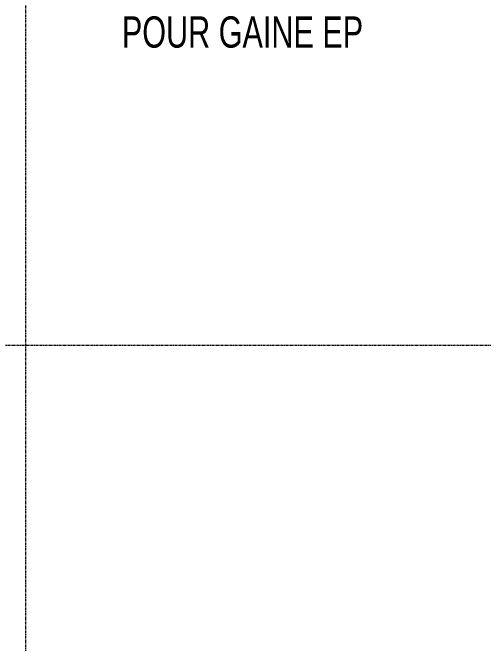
# Model space of a CAD drawing. Header units: millimetres. Extents: x 139864 to 546726, y 40253 to 3921401762.
# Drawn here: x 269862 to 272120, y 90435 to 93462 of the extents above; entities that cross this region are included whole.
import ezdxf

# ---------------------------------------------------------------- set-up
doc = ezdxf.new("R2010")
doc.units = ezdxf.units.MM
doc.linetypes.add('Centre', pattern=[12.5, 2.5, -1.875, 6.25, -1.875])
doc.linetypes.add('Ligne de quadrillage', pattern=[22.225, 12.7, -3.175, 3.175, -3.175])
for name, color, linetype, lineweight in [('AS-20_AXES-ET-FILES', 12, 'Centre', 9), ('AS-30_COTE-1', 1, 'Continuous', 5), ('AS-31_TXT-1', 32, 'Continuous', 5)]:
    doc.layers.add(name, color=color, linetype=linetype, lineweight=lineweight)
doc.styles.add('Arial_1', font='arial.ttf', dxfattribs={"width": 0.7, "height": 150})
doc.styles.add('Trebuchet MS_2', font='trebuc.ttf', dxfattribs={"height": 165})
doc.dimstyles.new('Cotes_linéaires', dxfattribs={"dimscale": 304.8, "dimtxt": 170.1069, "dimasz": 0.615157, "dimexe": 0.492126, "dimexo": 0.0625, "dimgap": 0.049213, "dimtad": 1, "dimdec": 0, "dimlfac": 0.1, "dimzin": 0, "dimdsep": 46, "dimtxsty": 'Trebuchet MS_2', "dimblk1": 'OBLIQUE', "dimblk2": 'OBLIQUE', "dimsah": 1, "dimcen": 0.09, "dimdle": 0.246063, "dimazin": 0, "dimtfac": 1, "dimtdec": 4, "dimtix": 1, "dimtmove": 0, "dimatfit": 3, "dimfxl": 0, "dimtvp": 1, "dimtolj": 1, "dimtzin": 0, "dimarcsym": 0})

# ---------------------------------------------------------------- blocks, each defined once
blk = doc.blocks.new('_Oblique')
at = {"color": 0, "linetype": 'ByBlock', "lineweight": -2}
blk.add_line((-0.5, -0.5), (0.5, 0.5), dxfattribs=at)
blk = doc.blocks.new('DIMBLOCK19-12_ Niveau 12 -  BAT BUREAUX')
at = {"layer": 'AS-30_COTE-1', "color": 0, "lineweight": -2, "transparency": 16777216}
for p, q in [((268016.9, 99005.1), (268118, 99184.6)), ((267979, 99090.7), (280384.7, 92101.9)), ((280291.9, 92090), (280392.9, 92269.4))]:
    blk.add_line(p, q, dxfattribs=at)
at = {"layer": 'Defpoints', "color": 0, "transparency": 16777216}
for p in [(268007.6, 98988.5), (280319.3, 92138.8), (280282.5, 92073.4)]:
    blk.add_point(p, dxfattribs=at)
at = {"layer": 'AS-30_COTE-1', "color": 0, "lineweight": -2, "transparency": 16777216, "xscale": 187.5, "yscale": 187.5, "zscale": 187.5}
for p, rotation in [((268044.4, 99053.9), 150.6051502308963), ((280319.3, 92138.8), 330.6051502308963)]:
    blk.add_blockref('_Oblique', p, dxfattribs=dict(at, rotation=rotation))
at = {"layer": 'AS-30_COTE-1', "color": 0, "transparency": 16777216, "insert": (274230.5, 95682.8), "char_height": 165, "width": 581.247, "attachment_point": 5, "rotation": 330.6052, "style": 'Trebuchet MS_2'}
blk.add_mtext('\\A1;1409', dxfattribs=at)
blk = doc.blocks.new('DIMBLOCK23-12_ Niveau 12 -  BAT BUREAUX')
at = {"layer": 'AS-30_COTE-1', "color": 0, "lineweight": -2, "transparency": 16777216}
for p, q in [((268217, 99362.7), (268317.9, 99542.3)), ((268179.1, 99448.3), (308413.3, 76840.3)), ((308320.5, 76828.2), (308421.4, 77007.8))]:
    blk.add_line(p, q, dxfattribs=at)
at = {"layer": 'Defpoints', "color": 0, "transparency": 16777216}
for p in [(268207.7, 99346.1), (308347.9, 76877), (308311.2, 76811.6)]:
    blk.add_point(p, dxfattribs=at)
at = {"layer": 'AS-30_COTE-1', "color": 0, "lineweight": -2, "transparency": 16777216, "xscale": 187.5, "yscale": 187.5, "zscale": 187.5}
for p, rotation in [((268244.5, 99411.5), 150.6679493154123), ((308347.9, 76877), 330.6679493154123)]:
    blk.add_blockref('_Oblique', p, dxfattribs=dict(at, rotation=rotation))
at = {"layer": 'AS-30_COTE-1', "color": 0, "transparency": 16777216, "insert": (288344.8, 88230.8), "char_height": 165, "width": 581.247, "attachment_point": 5, "rotation": 330.6679, "style": 'Trebuchet MS_2'}
blk.add_mtext('\\A1;4600', dxfattribs=at)

msp = doc.modelspace()

# ---------------------------------------------------------------- linework, layer by layer
at = {"layer": 'AS-20_AXES-ET-FILES', "linetype": 'Ligne de quadrillage', "lineweight": 5}
for p, q in [((269925.81052, 55233.15958), (269925.81052, 98391.51346)), ((283140.81053, 91864.90886), (265033.51195, 91864.90886))]:
    msp.add_line(p, q, dxfattribs=at)

# ---------------------------------------------------------------- texts
at = {"layer": 'AS-31_TXT-1', "color": 154, "insert": (270385.99443, 93443.82495), "char_height": 150, "width": 1431.0121875, "attachment_point": 1, "style": 'Arial_1'}
msp.add_mtext('POUR GAINE EP', dxfattribs=at)

# ---------------------------------------------------------------- dimensions: what is measured, and where the dimension line sits
at = {"layer": 'AS-30_COTE-1'}
for base, p1, p2, angle, override, picture, middle in [((308347.89176, 76877.01826), (268207.7127, 99346.14124), (308311.15149, 76811.6336), 330.66794932, {"dimpost": '<>', "dimfxl": 46000.976485}, 'DIMBLOCK23-12_ Niveau 12 -  BAT BUREAUX', (288344.77837, 88230.77355)), ((280319.3237, 92138.75056), (268007.5559, 98988.53477), (280282.51179, 92073.40622), 330.60515023, {"dimpost": '<>', "dimfxl": 14088.773722}, 'DIMBLOCK19-12_ Niveau 12 -  BAT BUREAUX', (274230.54655, 95682.76299))]:
    dim = msp.add_linear_dim(base=base, p1=p1, p2=p2, angle=angle, dimstyle='Cotes_linéaires', override=override, dxfattribs=at)
    dim.commit()
    dim.dimension.update_dxf_attribs({"geometry": picture, "text_midpoint": middle})

doc.saveas('drawing.dxf')
